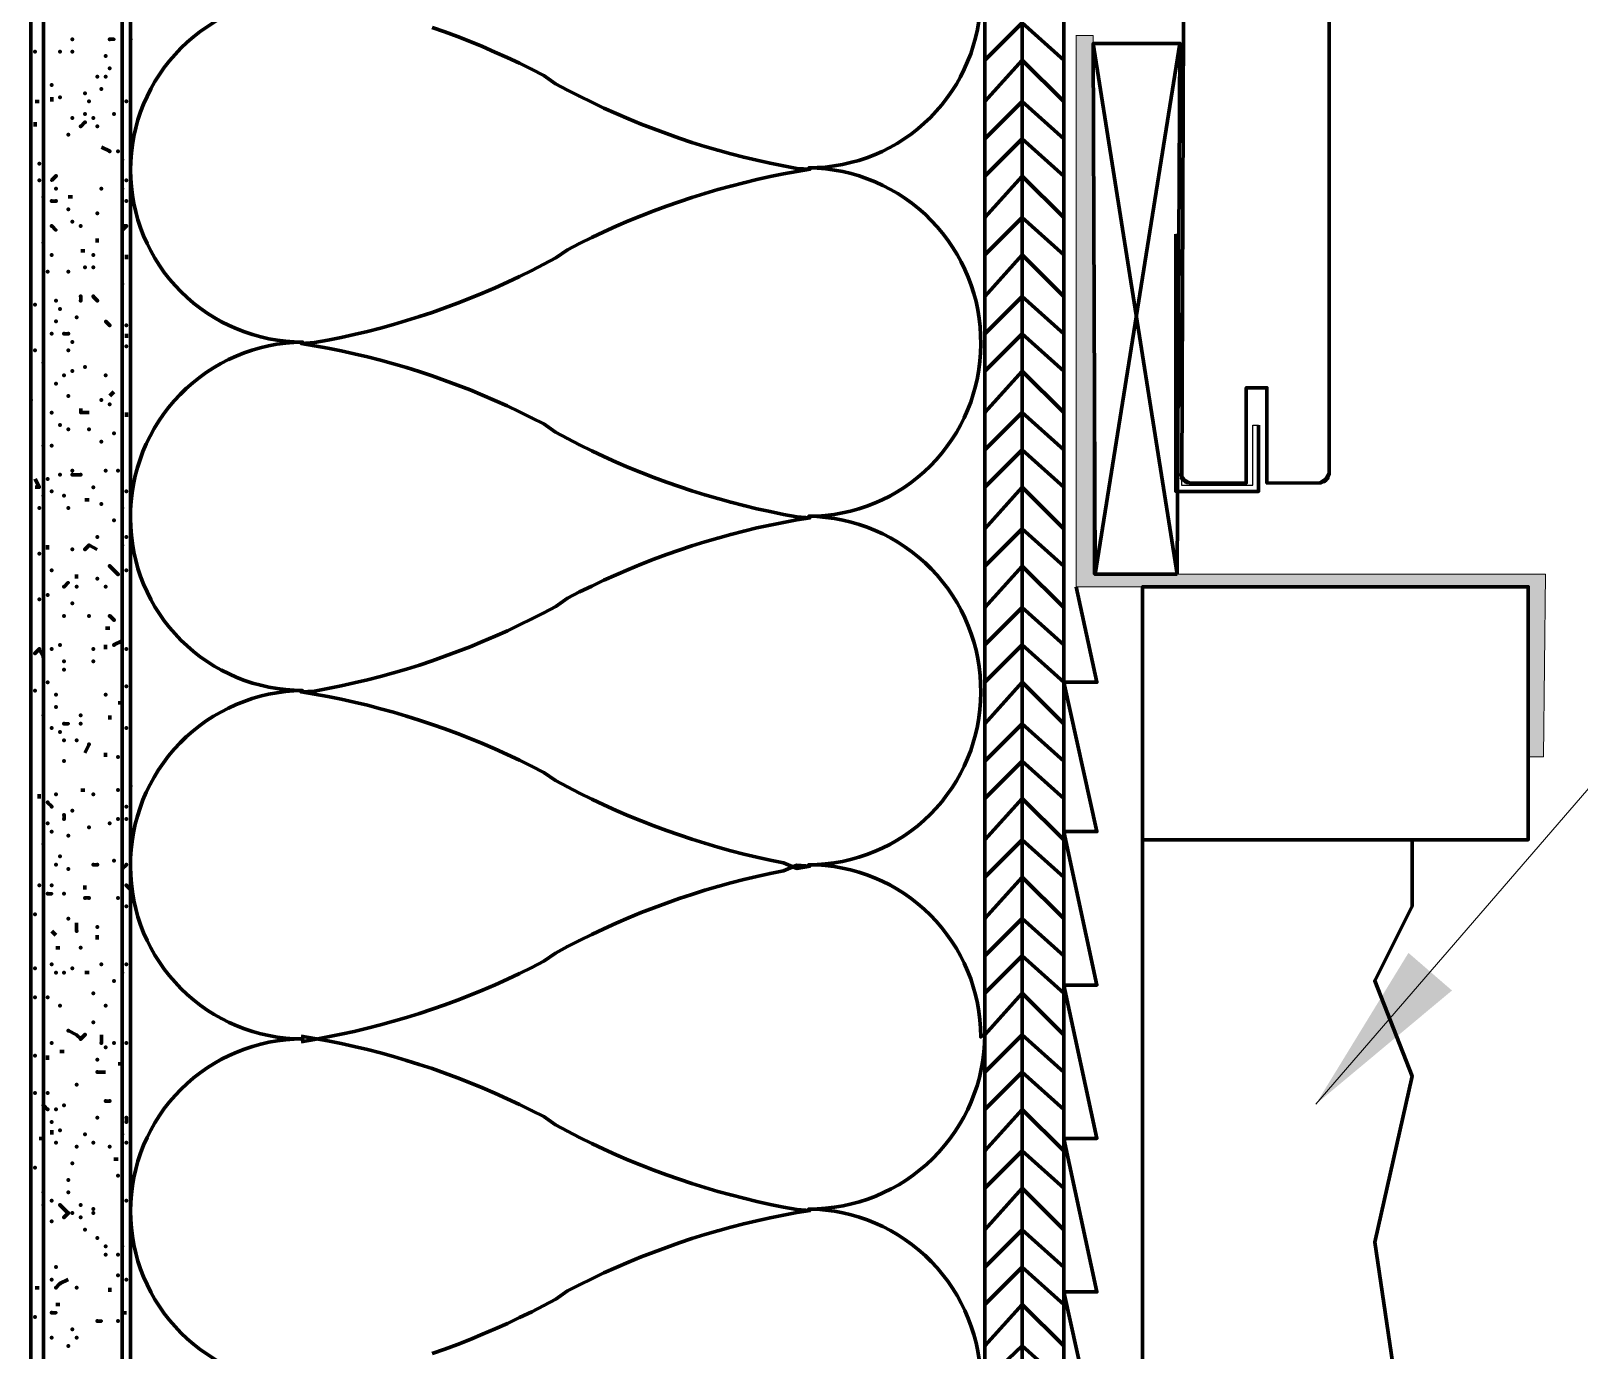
# Model space of a CAD drawing. Extents: x 261 to 424, y 0 to 368.
# Drawn here: x 342.77 to 352.72, y 79.88 to 88.36 of the extents above; entities that cross this region are included whole.
import ezdxf

# ---------------------------------------------------------------- set-up
doc = ezdxf.new("R2010")
doc.units = 0
doc.header["$MEASUREMENT"] = 0
for name, color, linetype, lineweight in [('Dt-Line 1', 9, 'Continuous', 0), ('Dt-Line 3', 7, 'Continuous', 15), ('Dt-Text', 121, 'Continuous', 20)]:
    doc.layers.add(name, color=color, linetype=linetype, lineweight=lineweight)
doc.styles.get("Standard").update_dxf_attribs({"font": 'Arial.ttf'})
doc.dimstyles.new('1 Inch', dxfattribs={"dimtxt": 1.09375, "dimasz": 1.125, "dimexe": 1.125, "dimexo": 0.5625, "dimgap": 0.84375, "dimtad": 1, "dimdec": 4, "dimzin": 3, "dimdsep": 46, "dimlunit": 4, "dimtxsty": 'Standard', "dimblk": 'ARCHTICK', "dimcen": 0.5625, "dimdle": 1.125, "dimclrd": 253, "dimclre": 253, "dimclrt": 256, "dimadec": 0, "dimazin": 0, "dimtfac": 0.6, "dimtdec": 4, "dimtix": 1, "dimtmove": 2, "dimatfit": 0, "dimfxl": 1, "dimfrac": 1, "dimtolj": 1, "dimtzin": 0, "dimlwd": 9, "dimlwe": 9, "dimarcsym": 0})

# ---------------------------------------------------------------- blocks, each defined once
blk = doc.blocks.new('_ArchTick')
at = {"color": 0, "linetype": 'ByBlock', "const_width": 0.15}
blk.add_lwpolyline([(-0.5, -0.5), (0.5, 0.5)], dxfattribs=at)

msp = doc.modelspace()

# ---------------------------------------------------------------- hatches: boundary and pattern name
h = msp.add_hatch(color=256)
h.dxf.hatch_style = 1
h.paths.add_polyline_path([(352.50718, 84.86953), (349.5995, 84.86953), (349.5995, 88.33219), (349.48999, 88.33219), (349.48999, 84.789), (352.39665, 84.789), (352.39665, 83.69567), (352.49515, 83.69567)])

# ---------------------------------------------------------------- linework, layer by layer
for p, q in [((350.12999, 87.05567), (350.15047, 87.05567)), ((350.15047, 87.05567), (350.16819, 85.44169)), ((350.62536, 85.44169), (350.62536, 85.82903)), ((350.62536, 85.82903), (350.66332, 85.829)), ((350.16819, 85.44169), (350.62536, 85.44169))]:
    msp.add_line(p, q)
at = {"layer": 'Dt-Line 1', "linetype": 'Continuous', "lineweight": 158}
for p, q in [((342.84999, 88.20233), (342.84999, 88.22901)), ((342.82332, 87.909), (342.79666, 87.909)), ((342.90332, 87.909), (342.90332, 87.93567)), ((342.79666, 87.77567), (342.79666, 87.749)), ((343.03665, 87.29567), (343.00999, 87.29567)), ((343.19665, 87.00233), (343.19665, 87.029)), ((343.11665, 86.949), (343.08999, 86.949)), ((343.38332, 86.38901), (343.38332, 86.41567)), ((343.30332, 86.04233), (343.27665, 86.01567)), ((343.38332, 85.88233), (343.38332, 85.909)), ((343.14332, 85.349), (343.11665, 85.349)), ((342.87665, 85.05567), (342.87665, 85.029)), ((343.06332, 84.84233), (343.06332, 84.869)), ((343.27665, 84.52233), (343.24999, 84.52233)), ((343.24999, 84.38901), (343.24999, 84.41567)), ((343.35665, 84.04233), (343.32999, 84.04233)), ((343.27665, 83.93567), (343.27665, 83.96233)), ((343.24999, 83.69567), (343.24999, 83.72234)), ((342.82332, 83.45567), (342.82332, 83.429)), ((343.11665, 83.48233), (343.08999, 83.48233)), ((343.11665, 82.84233), (343.11665, 82.869)), ((342.92999, 82.549), (342.90332, 82.57567)), ((343.19665, 82.549), (343.19665, 82.52233)), ((342.95666, 82.469), (342.92999, 82.469)), ((343.14332, 82.309), (343.11665, 82.309)), ((342.87665, 81.77567), (342.87665, 81.749)), ((342.98332, 81.80233), (342.95666, 81.80233)), ((343.35665, 81.72234), (343.32999, 81.72234)), ((342.84999, 81.24233), (342.82332, 81.24233)), ((342.90332, 81.269), (342.90332, 81.29567)), ((343.32999, 81.109), (343.30332, 81.109)), ((342.82332, 80.28233), (342.79666, 80.28233)), ((343.27665, 80.25567), (343.27665, 80.28233)), ((342.95666, 80.17567), (342.92999, 80.17567)), ((343.38332, 80.12233), (343.35665, 80.12233))]:
    msp.add_line(p, q, dxfattribs=at)
for points in [[(349.14332, 59.16233), (349.14332, 323.16232), (348.90332, 322.92235), (348.90332, 322.92235)], [(344.50746, 81.86459), (344.59331, 81.87896), (344.67885, 81.89478), (344.76406, 81.91207), (344.84891, 81.93081), (344.93338, 81.951), (345.01747, 81.97263), (345.10115, 81.99569), (345.1844, 82.02018), (345.26721, 82.0461), (345.34956, 82.07343), (345.43142, 82.10217), (345.51278, 82.13231), (345.59363, 82.16385), (345.67394, 82.19678), (345.7537, 82.2311), (345.83288, 82.26679), (345.91147, 82.30386), (345.98946, 82.34229), (346.06682, 82.38208), (346.14311, 82.43477), (346.21982, 82.47591), (346.29718, 82.51571), (346.37516, 82.55414), (346.45376, 82.59121), (346.53294, 82.6269), (346.6127, 82.66122), (346.69301, 82.69415), (346.77386, 82.72569), (346.85522, 82.75583), (346.93708, 82.78457), (347.01943, 82.8119), (347.10224, 82.83781), (347.18549, 82.86231), (347.26917, 82.88537), (347.35326, 82.907), (347.43773, 82.92719), (347.52258, 82.94593), (347.60779, 82.96322), (347.69332, 82.99896), (347.77918, 82.99341), (347.69332, 82.97904), (347.60779, 83.01478), (347.52258, 83.03207), (347.43773, 83.05081), (347.35326, 83.071), (347.26917, 83.09263), (347.18549, 83.11569), (347.10224, 83.14018), (347.01943, 83.1661), (346.93708, 83.19343), (346.85522, 83.22217), (346.77386, 83.25231), (346.69301, 83.28385), (346.6127, 83.31678), (346.53294, 83.3511), (346.45376, 83.38679), (346.37516, 83.42386), (346.29718, 83.46229), (346.21982, 83.50208), (346.14311, 83.54323), (346.06637, 83.59614), (345.98901, 83.63593), (345.91102, 83.67435), (345.83243, 83.71141), (345.75324, 83.7471), (345.67348, 83.7814), (345.59317, 83.81433), (345.51232, 83.84586), (345.43095, 83.876), (345.34909, 83.90473), (345.26674, 83.93205), (345.18393, 83.95795), (345.10067, 83.98244), (345.01699, 84.00549), (344.9329, 84.02711), (344.84842, 84.04729), (344.76357, 84.06603), (344.67836, 84.0833), (344.59282, 84.09912), (344.50696, 84.11348), (344.59331, 84.11896), (344.67885, 84.13478), (344.76406, 84.15207), (344.84891, 84.17081), (344.93338, 84.191), (345.01747, 84.21263), (345.10115, 84.23569), (345.1844, 84.26018), (345.26721, 84.2861), (345.34956, 84.31343), (345.43142, 84.34217), (345.51278, 84.37231), (345.59363, 84.40385), (345.67394, 84.43678), (345.7537, 84.4711), (345.83288, 84.50679), (345.91147, 84.54386), (345.98946, 84.58229), (346.06682, 84.62208), (346.14353, 84.66323), (346.21982, 84.71591), (346.29718, 84.75571), (346.37516, 84.79414), (346.45376, 84.83121), (346.53294, 84.8669), (346.6127, 84.90122), (346.69301, 84.93415), (346.77386, 84.96569), (346.85522, 84.99583), (346.93708, 85.02457), (347.01943, 85.0519), (347.10224, 85.07781), (347.18549, 85.10231), (347.26917, 85.12537), (347.35326, 85.147), (347.43773, 85.16719), (347.52258, 85.18593), (347.60779, 85.20322), (347.69332, 85.21904), (347.77918, 85.23341), (347.69332, 85.23896), (347.60779, 85.25478), (347.52258, 85.27207), (347.43773, 85.29081), (347.35326, 85.311), (347.26917, 85.33263), (347.18549, 85.35569), (347.10224, 85.38018), (347.01943, 85.4061), (346.93708, 85.43343), (346.85522, 85.46217), (346.77386, 85.49231), (346.69301, 85.52385), (346.6127, 85.55678), (346.53294, 85.5911), (346.45376, 85.62679), (346.37516, 85.66386), (346.29718, 85.70229), (346.21982, 85.74208), (346.14311, 85.78323), (346.06637, 85.83614), (345.98901, 85.87593), (345.91102, 85.91435), (345.83243, 85.95141), (345.75324, 85.9871), (345.67348, 86.0214), (345.59317, 86.05433), (345.51232, 86.08586), (345.43095, 86.116), (345.34909, 86.14473), (345.26674, 86.17205), (345.18393, 86.19795), (345.10067, 86.22244), (345.01699, 86.24549), (344.9329, 86.26711), (344.84842, 86.28729), (344.76357, 86.30603), (344.67836, 86.3233), (344.59282, 86.33912), (344.50696, 86.35348), (344.59331, 86.35896), (344.67885, 86.37478), (344.76406, 86.39207), (344.84891, 86.41081), (344.93338, 86.431), (345.01747, 86.45263), (345.10115, 86.47569), (345.1844, 86.50018), (345.26721, 86.5261), (345.34956, 86.55343), (345.43142, 86.58217), (345.51278, 86.61231), (345.59363, 86.64385), (345.67394, 86.67678), (345.7537, 86.7111), (345.83288, 86.74679), (345.91147, 86.78386), (345.98946, 86.82229), (346.06682, 86.86208), (346.14353, 86.90323), (346.21982, 86.95591), (346.29718, 86.99571), (346.37516, 87.03414), (346.45376, 87.07121), (346.53294, 87.1069), (346.6127, 87.14122), (346.69301, 87.17415), (346.77386, 87.20569), (346.85522, 87.23583), (346.93708, 87.26457), (347.01943, 87.2919), (347.10224, 87.31781), (347.18549, 87.34231), (347.26917, 87.36537), (347.35326, 87.387), (347.43773, 87.40719), (347.52258, 87.42593), (347.60779, 87.44322), (347.69332, 87.45904), (347.77918, 87.47341), (347.69332, 87.47896), (347.60779, 87.49478), (347.52258, 87.51207), (347.43773, 87.53081), (347.35326, 87.551), (347.26917, 87.57263), (347.18549, 87.59569), (347.10224, 87.62018), (347.01943, 87.6461), (346.93708, 87.67343), (346.85522, 87.70217), (346.77386, 87.73231), (346.69301, 87.76385), (346.6127, 87.79678), (346.53294, 87.8311), (346.45376, 87.86679), (346.37516, 87.90386), (346.29718, 87.94229), (346.21982, 87.98208), (346.14311, 88.02323), (346.06637, 88.07614), (345.98901, 88.11593), (345.91102, 88.15435), (345.83243, 88.19141), (345.75324, 88.2271), (345.67348, 88.2614), (345.59317, 88.29433), (345.51232, 88.32586), (345.43095, 88.356), (345.34909, 88.38473)], [(348.90332, 88.17567), (349.14332, 88.41567), (349.40999, 88.17567), (349.40999, 88.17567)], [(343.03665, 88.309), (343.03665, 88.309), (343.03665, 88.30903)], [(343.40999, 88.309), (343.40999, 88.309), (343.40999, 88.30903)], [(342.79666, 88.22901), (342.79666, 88.22901), (342.79666, 88.22903)], [(342.95666, 88.22901), (342.95666, 88.22901), (342.95666, 88.22903)], [(343.03665, 88.22901), (343.03665, 88.22901), (343.03665, 88.22903)], [(343.24999, 88.20233), (343.24999, 88.20233), (343.24999, 88.20236)], [(343.27665, 88.12233), (343.27665, 88.12233), (343.27665, 88.12236)], [(348.90332, 87.909), (349.14332, 88.17567), (349.40999, 87.909), (349.40999, 87.909)], [(342.90332, 88.01567), (342.90332, 88.01567), (342.90332, 88.01569)], [(343.19665, 88.069), (343.19665, 88.069), (343.19665, 88.06903)], [(343.22332, 87.989), (343.22332, 87.989), (343.22332, 87.98903)], [(343.24999, 88.069), (343.24999, 88.069), (343.24999, 88.06903)], [(342.95666, 87.93567), (342.95666, 87.93567), (342.95666, 87.93569)], [(343.11665, 87.96233), (343.11665, 87.96233), (343.11665, 87.96236)], [(343.14332, 87.909), (343.14332, 87.909), (343.14332, 87.90903)], [(343.38332, 87.909), (343.38332, 87.909), (343.38332, 87.90903)], [(348.90332, 87.669), (349.14332, 87.909), (349.40999, 87.669), (349.40999, 87.669)], [(343.03665, 87.80233), (343.03665, 87.80233), (343.03665, 87.80236)], [(343.11665, 87.829), (343.11665, 87.829), (343.11665, 87.82903)], [(343.16999, 87.80233), (343.16999, 87.80233), (343.16999, 87.80236)], [(343.30332, 87.829), (343.30332, 87.829), (343.30332, 87.82903)], [(343.00999, 87.69567), (343.00999, 87.69567), (343.00999, 87.69569)], [(343.19665, 87.749), (343.19665, 87.749), (343.19665, 87.74903)], [(343.27665, 87.589), (343.22332, 87.61567)], [(343.32999, 87.589), (343.32999, 87.589), (343.32999, 87.58903)], [(348.90332, 87.429), (349.14332, 87.669), (349.40999, 87.429), (349.40999, 87.429)], [(342.82332, 87.509), (342.82332, 87.509), (342.82332, 87.50903)], [(342.82332, 87.40233), (342.82332, 87.40233), (342.82332, 87.40236)], [(343.38332, 87.40233), (343.38332, 87.40233), (343.38332, 87.40236)], [(348.90332, 87.16233), (349.14332, 87.429), (349.40999, 87.16233), (349.40999, 87.16233)], [(342.84999, 87.29567), (342.84999, 87.29567), (342.84999, 87.29569)], [(342.92999, 87.349), (342.92999, 87.349), (342.92999, 87.34903)], [(343.22332, 87.349), (343.22332, 87.349), (343.22332, 87.34903)], [(343.35665, 87.349), (343.35665, 87.349), (343.35665, 87.34903)], [(343.00999, 87.21567), (343.00999, 87.21567), (343.00999, 87.21569)], [(343.38332, 87.269), (343.38332, 87.269), (343.38332, 87.26903)], [(343.03665, 87.13567), (343.03665, 87.13567), (343.03665, 87.13569)], [(343.08999, 87.109), (343.08999, 87.109), (343.08999, 87.10903)], [(343.19665, 87.189), (343.19665, 87.189), (343.19665, 87.18903)], [(348.90332, 86.92233), (349.14332, 87.16233), (349.40999, 86.92233), (349.40999, 86.92233)], [(342.84999, 87.00233), (342.84999, 87.00233), (342.84999, 87.00236)], [(343.16999, 86.92233), (343.16999, 86.92233), (343.16999, 86.92236)], [(343.38332, 86.89567), (343.38332, 86.89567), (343.38332, 86.92233)], [(348.90332, 86.65567), (349.14332, 86.92233), (349.40999, 86.65567), (349.40999, 86.65567)], [(342.87665, 86.81567), (342.87665, 86.81567), (342.87665, 86.81569)], [(343.00999, 86.81567), (343.00999, 86.81567), (343.00999, 86.81569)], [(343.11665, 86.84233), (343.11665, 86.84233), (343.11665, 86.84236)], [(343.16999, 86.84233), (343.16999, 86.84233), (343.16999, 86.84236)], [(343.35665, 86.73567), (343.35665, 86.73567), (343.35665, 86.73569)], [(342.79666, 86.60233), (342.79666, 86.60233), (342.79666, 86.60236)], [(342.92999, 86.629), (342.92999, 86.629), (342.92999, 86.62903)], [(348.90332, 86.41567), (349.14332, 86.65567), (349.40999, 86.41567), (349.40999, 86.41567)], [(342.92999, 86.49567), (342.92999, 86.49567), (342.92999, 86.49569)], [(342.95666, 86.57567), (342.95666, 86.57567), (342.95666, 86.57569)], [(343.06332, 86.52233), (343.06332, 86.52233), (343.06332, 86.52236)], [(342.90332, 86.41567), (342.90332, 86.41567), (342.90332, 86.41569)], [(343.38332, 86.469), (343.38332, 86.469), (343.38332, 86.46903)], [(348.90332, 86.17567), (349.14332, 86.41567), (349.40999, 86.17567), (349.40999, 86.17567)], [(342.79666, 86.309), (342.79666, 86.309), (342.79666, 86.30903)], [(343.00999, 86.309), (343.00999, 86.309), (343.00999, 86.30903)], [(343.03665, 86.36233), (343.03665, 86.36233), (343.03665, 86.36236)], [(343.38332, 86.33567), (343.38332, 86.33567), (343.38332, 86.33569)], [(342.84999, 86.22901), (342.84999, 86.22901), (342.84999, 86.22903)], [(343.11665, 86.20233), (343.11665, 86.20233), (343.11665, 86.20236)], [(342.92999, 86.09567), (342.92999, 86.09567), (342.92999, 86.09569)], [(342.98332, 86.149), (342.98332, 86.149), (342.98332, 86.14903)], [(343.03665, 86.17567), (343.03665, 86.17567), (343.03665, 86.17569)], [(343.24999, 86.149), (343.24999, 86.149), (343.24999, 86.14903)], [(348.90332, 85.909), (349.14332, 86.17567), (349.40999, 85.909), (349.40999, 85.909)], [(342.76999, 85.989), (342.76999, 85.989), (342.76999, 85.98903)], [(342.90332, 85.909), (342.90332, 85.909), (342.90332, 85.90903)], [(343.14332, 85.909), (343.08999, 85.909), (343.08999, 85.93567)], [(343.22332, 85.989), (343.22332, 85.989), (343.22332, 85.98903)], [(343.27665, 85.96233), (343.27665, 85.96233), (343.27665, 85.96236)], [(348.90332, 85.669), (349.14332, 85.909), (349.40999, 85.669), (349.40999, 85.669)], [(343.00999, 85.80233), (343.00999, 85.80233), (343.00999, 85.80236)], [(343.14332, 85.80233), (343.14332, 85.80233), (343.14332, 85.80236)], [(343.22332, 85.72234), (343.22332, 85.72234), (343.22332, 85.72237)], [(343.30332, 85.77567), (343.30332, 85.77567), (343.30332, 85.77569)], [(342.84999, 85.69567), (342.84999, 85.69567), (342.84999, 85.69569)], [(342.90332, 85.69567), (342.90332, 85.69567), (342.90332, 85.69569)], [(348.90332, 85.429), (349.14332, 85.669), (349.40999, 85.429), (349.40999, 85.429)], [(342.95666, 85.509), (342.95666, 85.509), (342.95666, 85.50903)], [(343.08999, 85.509), (343.03665, 85.509), (343.03665, 85.509)], [(343.24999, 85.53567), (343.24999, 85.53567), (343.24999, 85.53569)], [(343.32999, 85.53567), (343.32999, 85.53567), (343.32999, 85.53569)], [(342.79666, 85.48233), (342.82332, 85.429), (342.79666, 85.429)], [(342.87665, 85.48233), (342.87665, 85.48233), (342.87665, 85.48236)], [(342.90332, 85.40233), (342.90332, 85.40233), (342.90332, 85.40236)], [(343.16999, 85.429), (343.16999, 85.429), (343.16999, 85.42903)], [(343.38332, 85.40233), (343.38332, 85.40233), (343.38332, 85.40236)], [(348.90332, 85.16233), (349.14332, 85.429), (349.40999, 85.16233), (349.40999, 85.16233)], [(342.84999, 85.37567), (342.84999, 85.37567), (342.84999, 85.37569)], [(342.98332, 85.37567), (342.98332, 85.37567), (342.98332, 85.37569)], [(343.22332, 85.32233), (343.22332, 85.32233), (343.22332, 85.32236)], [(342.82332, 85.29567), (342.82332, 85.29567), (342.82332, 85.29569)], [(343.00999, 85.29567), (343.00999, 85.29567), (343.00999, 85.29569)], [(343.30332, 85.21567), (343.30332, 85.21567), (343.30332, 85.21569)], [(343.35665, 85.29567), (343.35665, 85.29567), (343.35665, 85.29569)], [(343.19665, 85.109), (343.19665, 85.109), (343.19665, 85.10903)], [(343.38332, 85.109), (343.38332, 85.109), (343.38332, 85.10903)], [(348.90332, 84.92233), (349.14332, 85.16233), (349.40999, 84.92233), (349.40999, 84.92233)], [(342.82332, 85.00233), (342.82332, 85.00233), (342.82332, 85.00236)], [(343.03665, 85.029), (343.03665, 85.029), (343.03665, 85.02903)], [(343.14332, 85.0557), (343.11665, 85.029), (343.14332, 85.0557), (343.19665, 85.029)], [(343.35665, 85.05567), (343.35665, 85.05567), (343.35665, 85.0557)], [(343.32999, 84.869), (343.27665, 84.92233), (343.27665, 84.92233), (343.27665, 84.92236)], [(348.90332, 84.65567), (349.14332, 84.92233), (349.40999, 84.65567), (349.40999, 84.65567)], [(342.90332, 84.89567), (342.90332, 84.89567), (342.90332, 84.8957)], [(343.19665, 84.84233), (343.19665, 84.84233), (343.19665, 84.84236)], [(343.38332, 84.89567), (343.38332, 84.89567), (343.38332, 84.8957)], [(342.82332, 84.709), (342.82332, 84.709), (342.82332, 84.70903)], [(342.87665, 84.73567), (342.87665, 84.73567), (342.87665, 84.73569)], [(343.06332, 84.789), (343.06332, 84.789), (343.06332, 84.78903)], [(343.24999, 84.789), (343.24999, 84.789), (343.24999, 84.78903)], [(342.98332, 84.60233), (342.98332, 84.60233), (342.98332, 84.60236)], [(343.03665, 84.68233), (343.03665, 84.68233), (343.03665, 84.68236)], [(343.14332, 84.60233), (343.14332, 84.60233), (343.14332, 84.60236)], [(348.90332, 84.41567), (349.14332, 84.65567), (349.40999, 84.41567), (349.40999, 84.41567)], [(342.95666, 84.41567), (342.95666, 84.41567), (342.95666, 84.41569)], [(343.30332, 84.41567), (343.35665, 84.44233)], [(348.90332, 84.17567), (349.14332, 84.41567), (349.40999, 84.17567), (349.40999, 84.17567)], [(342.84999, 84.33567), (342.82332, 84.38903), (342.79666, 84.36233)], [(342.90332, 84.38901), (342.90332, 84.38901), (342.90332, 84.38903)], [(342.98332, 84.309), (342.98332, 84.309), (342.98332, 84.30903)], [(343.16999, 84.38901), (343.16999, 84.38901), (343.16999, 84.38903)], [(343.16999, 84.309), (343.16999, 84.309), (343.16999, 84.30903)], [(343.38332, 84.38901), (343.38332, 84.38901), (343.38332, 84.38903)], [(342.98332, 84.25567), (342.98332, 84.25567), (342.98332, 84.25569)], [(342.79666, 84.12233), (342.79666, 84.12233), (342.79666, 84.12236)], [(342.87665, 84.17567), (342.87665, 84.17567), (342.87665, 84.17569)], [(343.38332, 84.149), (343.38332, 84.149), (343.38332, 84.14903)], [(348.90332, 83.909), (349.14332, 84.17567), (349.40999, 83.909), (349.40999, 83.909)], [(342.92999, 84.09567), (342.92999, 84.09567), (342.92999, 84.09569)], [(342.92999, 84.01567), (342.92999, 84.01567), (342.92999, 84.01569)], [(343.24999, 84.09567), (343.24999, 84.09567), (343.24999, 84.09569)], [(342.84999, 83.96233), (342.84999, 83.96233), (342.84999, 83.96236)], [(343.08999, 83.96233), (343.08999, 83.96233), (343.08999, 83.96236)], [(348.90332, 83.669), (349.14332, 83.909), (349.40999, 83.669), (349.40999, 83.669)], [(342.90332, 83.88233), (342.90332, 83.88233), (342.90332, 83.88236)], [(342.95666, 83.85567), (342.95666, 83.85567), (342.95666, 83.85569)], [(343.38332, 83.88233), (343.38332, 83.88233), (343.38332, 83.88236)], [(342.98332, 83.80233), (342.98332, 83.80233), (342.98332, 83.80236)], [(343.06332, 83.80233), (343.06332, 83.80233), (343.06332, 83.80236)], [(343.11665, 83.72234), (343.14332, 83.77569), (343.14332, 83.77569)], [(342.98332, 83.669), (342.98332, 83.669), (342.98332, 83.66903)], [(343.32999, 83.69567), (343.32999, 83.69567), (343.32999, 83.69569)], [(348.90332, 83.429), (349.14332, 83.669), (349.40999, 83.429), (349.40999, 83.429)], [(343.40999, 83.509), (343.40999, 83.509), (343.40999, 83.50903)], [(342.92999, 83.45567), (342.92999, 83.45567), (342.92999, 83.45569)], [(343.16999, 83.45567), (343.16999, 83.45567), (343.16999, 83.45569)], [(343.32999, 83.48233), (343.32999, 83.48233), (343.32999, 83.48236)], [(348.90332, 83.16233), (349.14332, 83.429), (349.40999, 83.16233), (349.40999, 83.16233)], [(343.03665, 83.349), (343.03665, 83.349), (343.03665, 83.34903)], [(343.38332, 83.37567), (343.38332, 83.37567), (343.38332, 83.37569)], [(342.87665, 83.269), (342.87665, 83.269), (342.87665, 83.26903)], [(342.90332, 83.21567), (342.90332, 83.21567), (342.90332, 83.21569)], [(343.14332, 83.24233), (343.14332, 83.24233), (343.14332, 83.24236)], [(343.27665, 83.269), (343.27665, 83.269), (343.27665, 83.26903)], [(343.32999, 83.29567), (343.32999, 83.29567), (343.32999, 83.29569)], [(343.38332, 83.29567), (343.38332, 83.29567), (343.38332, 83.29569)], [(342.84999, 83.13567), (342.84999, 83.13567), (342.84999, 83.13569)], [(343.00999, 83.189), (343.00999, 83.189), (343.00999, 83.18903)], [(348.90332, 82.92233), (349.14332, 83.16233), (349.40999, 82.92233), (349.40999, 82.92233)], [(342.95666, 83.05567), (342.95666, 83.05567), (342.95666, 83.0557)], [(343.30332, 83.029), (343.30332, 83.029), (343.30332, 83.02903)], [(342.92999, 83.00233), (342.92999, 83.00233), (342.92999, 83.00236)], [(343.00999, 82.97567), (343.00999, 82.97567), (343.00999, 82.97569)], [(348.90332, 82.65567), (349.14332, 82.92233), (349.40999, 82.65567), (349.40999, 82.65567)], [(342.82332, 82.869), (342.82332, 82.869), (342.82332, 82.86903)], [(342.90332, 82.869), (342.90332, 82.869), (342.90332, 82.86903)], [(342.98332, 82.81567), (342.98332, 82.81567), (342.98332, 82.81569)], [(343.32999, 82.789), (343.32999, 82.789), (343.32999, 82.78903)], [(343.38332, 82.73567), (343.38332, 82.73567), (343.38332, 82.73569)], [(342.79666, 82.68233), (342.79666, 82.68233), (342.79666, 82.68236)], [(343.00999, 82.65567), (343.00999, 82.65567), (343.00999, 82.65569)], [(343.06332, 82.57567), (343.06332, 82.629)], [(348.90332, 82.41567), (349.14332, 82.65567), (349.40999, 82.41567), (349.40999, 82.41567)], [(343.19665, 82.60233), (343.19665, 82.60233), (343.19665, 82.60236)], [(343.08999, 82.469), (343.08999, 82.469), (343.08999, 82.46903)], [(348.90332, 82.17567), (349.14332, 82.41567), (349.40999, 82.17567), (349.40999, 82.17567)], [(342.79666, 82.33567), (342.79666, 82.33567), (342.79666, 82.33569)], [(342.90332, 82.36233), (342.90332, 82.36233), (342.90332, 82.36236)], [(343.03665, 82.33567), (343.03665, 82.33567), (343.03665, 82.33569)], [(342.92999, 82.309), (342.92999, 82.309), (342.92999, 82.30903)], [(342.98332, 82.309), (342.98332, 82.309), (342.98332, 82.30903)], [(343.30332, 82.25567), (343.30332, 82.25567), (343.30332, 82.25569)], [(343.35665, 82.309), (343.35665, 82.309), (343.35665, 82.30903)], [(342.79666, 82.149), (342.79666, 82.149), (342.79666, 82.14903)], [(342.87665, 82.149), (342.87665, 82.149), (342.87665, 82.14903)], [(343.16999, 82.17567), (343.16999, 82.17567), (343.16999, 82.17569)], [(342.95666, 82.09567), (342.95666, 82.09567), (342.95666, 82.09569)], [(343.24999, 82.09567), (343.24999, 82.09567), (343.24999, 82.09569)], [(343.08999, 81.88233), (343.11665, 81.909), (343.08999, 81.88233), (343.06332, 81.909), (343.00999, 81.93567)], [(343.16999, 81.989), (343.16999, 81.989), (343.16999, 81.98903)], [(342.90332, 81.85567), (342.90332, 81.85567), (342.90332, 81.85569)], [(343.22332, 81.85567), (343.22332, 81.85567), (343.22332, 81.909)], [(343.30332, 81.85567), (343.30332, 81.85567), (343.30332, 81.85569)], [(343.38332, 81.85567), (343.38332, 81.85567), (343.38332, 81.85569)], [(344.50696, 81.90015), (344.59282, 81.88579), (344.67836, 81.86997), (344.76357, 81.85269), (344.84842, 81.83396), (344.9329, 81.81378), (345.01699, 81.79216), (345.10067, 81.7691), (345.18393, 81.74462), (345.26674, 81.71871), (345.34909, 81.69139), (345.43095, 81.66266), (345.51232, 81.63253), (345.59317, 81.60099), (345.67348, 81.56807), (345.75324, 81.53376), (345.83243, 81.49808), (345.91102, 81.46102), (345.98901, 81.42259), (346.06637, 81.38281), (346.14311, 81.3299), (346.21982, 81.28875), (346.29718, 81.24896), (346.37516, 81.21053), (346.45376, 81.17346), (346.53294, 81.13776), (346.6127, 81.10345), (346.69301, 81.07052), (346.77386, 81.03898), (346.85522, 81.00883), (346.93708, 80.9801), (347.01943, 80.95277), (347.10224, 80.92685), (347.18549, 80.90236), (347.26917, 80.8793), (347.35326, 80.85767), (347.43773, 80.83748), (347.52258, 80.81874), (347.60779, 80.80145), (347.69332, 80.78562), (347.77918, 80.78007), (347.69332, 80.76571), (347.60779, 80.74988), (347.52258, 80.73259), (347.43773, 80.71385), (347.35326, 80.69367), (347.26917, 80.67204), (347.18549, 80.64897), (347.10224, 80.62448), (347.01943, 80.59857), (346.93708, 80.57124), (346.85522, 80.5425), (346.77386, 80.51236), (346.69301, 80.48082), (346.6127, 80.44788), (346.53294, 80.41357), (346.45376, 80.37787), (346.37516, 80.34081), (346.29718, 80.30237), (346.21982, 80.26258), (346.14353, 80.2099), (346.06682, 80.16875), (345.98946, 80.12896), (345.91147, 80.09053), (345.83288, 80.05346), (345.7537, 80.01776), (345.67394, 79.98345), (345.59363, 79.95052), (345.51278, 79.91898), (345.43142, 79.88883), (345.34956, 79.8601)], [(348.90332, 81.669), (349.14332, 81.909), (349.40999, 81.669), (349.40999, 81.669)], [(342.79666, 81.77567), (342.79666, 81.77567), (342.79666, 81.77569)], [(343.19665, 81.749), (343.19665, 81.749), (343.19665, 81.74903)], [(343.19665, 81.669), (343.24999, 81.669)], [(348.90332, 81.429), (349.14332, 81.669), (349.40999, 81.429), (349.40999, 81.429)], [(342.79666, 81.53567), (342.79666, 81.53567), (342.79666, 81.53569)], [(342.87665, 81.53567), (342.87665, 81.53567), (342.87665, 81.53569)], [(343.06332, 81.589), (343.06332, 81.589), (343.06332, 81.58903)], [(342.92999, 81.429), (342.92999, 81.429), (342.92999, 81.42903)], [(342.98332, 81.45567), (342.98332, 81.45567), (342.98332, 81.45569)], [(348.90332, 81.16233), (349.14332, 81.429), (349.40999, 81.16233), (349.40999, 81.16233)], [(342.90332, 81.349), (342.90332, 81.349), (342.90332, 81.34903)], [(343.19665, 81.37567), (343.19665, 81.37567), (343.19665, 81.37569)], [(342.95666, 81.29567), (342.95666, 81.29567), (342.95666, 81.29569)], [(343.11665, 81.269), (343.11665, 81.269), (343.11665, 81.26903)], [(343.35665, 81.269), (343.35665, 81.269), (343.35665, 81.26903)], [(342.92999, 81.21567), (342.92999, 81.21567), (342.92999, 81.21569)], [(343.06332, 81.189), (343.06332, 81.189), (343.06332, 81.18903)], [(343.16999, 81.21567), (343.16999, 81.21567), (343.16999, 81.21569)], [(343.27665, 81.189), (343.27665, 81.189), (343.27665, 81.18903)], [(343.38332, 81.21567), (343.38332, 81.21567), (343.38332, 81.21569)], [(348.90332, 80.92233), (349.14332, 81.16233), (349.40999, 80.92233), (349.40999, 80.92233)], [(342.79666, 81.05567), (342.79666, 81.05567), (342.79666, 81.0557)], [(343.03665, 81.08233), (343.03665, 81.08233), (343.03665, 81.08236)], [(343.00999, 80.97567), (343.00999, 80.97567), (343.00999, 80.97569)], [(343.32999, 81.00233), (343.32999, 81.00233), (343.32999, 81.00236)], [(348.90332, 80.65567), (349.14332, 80.92233), (349.40999, 80.65567), (349.40999, 80.65567)], [(342.84999, 80.89567), (342.84999, 80.89567), (342.84999, 80.89569)], [(342.90332, 80.84233), (342.90332, 80.84233), (342.90332, 80.84236)], [(343.00999, 80.89567), (343.00999, 80.89567), (343.00999, 80.89569)], [(343.38332, 80.84233), (343.38332, 80.84233), (343.38332, 80.84236)], [(342.84999, 80.81567), (342.84999, 80.81567), (342.84999, 80.81569)], [(342.98332, 80.73567), (343.00999, 80.76233), (342.98332, 80.789), (342.95666, 80.81567)], [(343.08999, 80.81567), (343.08999, 80.81567), (343.08999, 80.81569)], [(343.08999, 80.73567), (343.08999, 80.73567), (343.08999, 80.73569)], [(342.90332, 80.709), (342.90332, 80.709), (342.90332, 80.70903)], [(343.11665, 80.65567), (343.11665, 80.65567), (343.11665, 80.65569)], [(348.90332, 80.41567), (349.14332, 80.65567), (349.40999, 80.41567), (349.40999, 80.41567)], [(343.19665, 80.60233), (343.19665, 80.60233), (343.19665, 80.60236)], [(343.24999, 80.549), (343.24999, 80.549), (343.24999, 80.54903)], [(343.35665, 80.549), (343.35665, 80.549), (343.35665, 80.54903)], [(343.24999, 80.49567), (343.24999, 80.49567), (343.24999, 80.49569)], [(343.32999, 80.49567), (343.32999, 80.49567), (343.32999, 80.49569)], [(342.92999, 80.41567), (342.92999, 80.41567), (342.92999, 80.41569)], [(342.95666, 80.30903), (342.92999, 80.28233), (342.95666, 80.30903), (343.00999, 80.33567)], [(343.38332, 80.33567), (343.38332, 80.33567), (343.38332, 80.33569)], [(348.90332, 80.17567), (349.14332, 80.41567), (349.40999, 80.17567), (349.40999, 80.17567)], [(343.06332, 80.28233), (343.06332, 80.28233), (343.06332, 80.28236)], [(348.90332, 79.909), (349.14332, 80.17567), (349.40999, 79.909), (349.40999, 79.909)], [(342.79666, 80.09567), (342.79666, 80.09567), (342.79666, 80.09569)], [(343.32999, 80.069), (343.32999, 80.069), (343.32999, 80.06903)], [(342.90332, 79.96233), (342.90332, 79.96233), (342.90332, 79.96236)], [(343.03665, 80.01567), (343.03665, 80.01567), (343.03665, 80.01569)], [(343.06332, 79.96233), (343.06332, 79.96233), (343.06332, 79.96236)], [(343.00999, 79.909), (343.00999, 79.909), (343.00999, 79.90903)]]:
    msp.add_lwpolyline(points, dxfattribs=at)
for points in [[(343.40998, 96.37567, 0.4142155), (344.51665, 95.269, 0.4142155), (343.40998, 94.16233, 0.4142167), (344.51665, 93.05567, 0.4142155), (343.40999, 91.92233, 0.4142155), (344.51665, 90.81567, 0.4142155), (343.40998, 89.68233, 0.4142155), (344.51665, 88.57567, 0.4142155), (343.40999, 87.469, 0.4142155), (344.51665, 86.36233, 0.4142145), (343.40999, 85.22901, 0.4142164), (344.51665, 84.12233, 0.4142155), (343.40999, 82.989, 0.4142155), (344.51665, 81.88233, 0.4142155), (343.40999, 80.77567, 0.4142155), (344.51665, 79.669, 0.4142155), (343.40998, 78.53567, 0.4142155), (344.51665, 77.429, 0.4142155), (343.40998, 76.29567, 0.4142155), (344.51665, 75.189, 0.4142155)], [(348.90332, 81.909), (348.87665, 81.89567, 0.4142155), (347.76999, 83.00233, 0.4142155), (348.87665, 84.109, 0.4142155), (347.76999, 85.24233, 0.4142155), (348.87665, 86.349, 0.4142155), (347.76999, 87.48233, 0.4142155), (348.87665, 88.589, 0.4142155), (347.76999, 89.69567, 0.4142155), (348.87665, 90.80233, 0.4142155), (347.76999, 91.93567, 0.4142155), (348.87665, 93.04233, 0.4142155), (347.76999, 94.17567, 0.4142155), (348.87665, 95.28233, 0.4142142), (347.76999, 96.38901, 0.4142167)], [(349.40999, 79.669), (349.14332, 79.909), (348.87665, 79.65567, 0.4142155), (347.76999, 80.789, 0.4142155), (348.90332, 81.909), (349.14332, 82.17567), (349.40999, 81.909), (349.40999, 81.909)]]:
    msp.add_lwpolyline(points, format="xyb", dxfattribs=at)
for points in [[(343.27665, 88.309), (343.27665, 88.30903), (343.30332, 88.309)], [(343.08999, 87.749), (343.08999, 87.74903), (343.11665, 87.77567), (343.11665, 87.77567)], [(342.92999, 87.429), (342.92999, 87.42903), (342.90332, 87.40233)], [(342.92999, 87.269), (342.92999, 87.26903), (342.90332, 87.269)], [(342.90332, 87.109), (342.90332, 87.10903), (342.92999, 87.08233)], [(343.35665, 87.109), (343.35665, 87.08233), (343.35665, 87.08236), (343.38332, 87.109)], [(342.90332, 86.92233), (342.90332, 86.92236), (342.90332, 86.92233)], [(343.08999, 86.65567), (343.08999, 86.65569), (343.08999, 86.629)], [(343.19665, 86.629), (343.19665, 86.62903), (343.16999, 86.65567), (343.16999, 86.65567)], [(343.27665, 86.469), (343.27665, 86.46903), (343.24999, 86.49567)], [(342.98332, 86.41567), (342.98332, 86.41569), (343.00999, 86.41567)], [(342.98332, 84.789), (342.98332, 84.78903), (343.00999, 84.81567)], [(343.27665, 84.60233), (343.27665, 84.60236), (343.30332, 84.57567), (343.30332, 84.57567)], [(342.98332, 83.909), (342.98332, 83.90903), (343.00999, 83.909)], [(343.08999, 83.909), (343.08999, 83.90903), (343.08999, 83.909)], [(342.87665, 83.40233), (342.87665, 83.40236), (342.90332, 83.37567), (342.90332, 83.37567)], [(342.98332, 83.29567), (342.98332, 83.32236), (342.98332, 83.32233)], [(343.16999, 83.00233), (343.16999, 83.00236), (343.19665, 83.00233)], [(343.38332, 83.00233), (343.38332, 83.00236), (343.35665, 82.97567), (343.35665, 82.97567)], [(342.87665, 82.81567), (342.87665, 82.81569), (342.90332, 82.81567)], [(343.40999, 82.84233), (343.40999, 82.84236), (343.38332, 82.869), (343.38332, 82.869)], [(343.11665, 82.789), (343.11665, 82.78903), (343.14332, 82.789)], [(343.22332, 82.36233), (343.22332, 82.36236), (343.22332, 82.36233)], [(343.38332, 82.36233), (343.38332, 82.36236), (343.38332, 82.36233)], [(342.87665, 81.429), (342.87665, 81.42903), (342.84999, 81.45567), (342.84999, 81.45567)], [(343.24999, 81.48233), (343.24999, 81.48236), (343.27665, 81.48233)], [(343.38332, 81.37567), (343.38332, 81.349), (343.38332, 81.349)], [(342.90332, 80.33567), (342.90332, 80.33569), (342.90332, 80.33567)], [(342.90332, 80.12233), (342.90332, 80.12236), (342.92999, 80.12233)], [(343.19665, 80.069), (343.19665, 80.06903), (343.22332, 80.069)]]:
    msp.add_lwpolyline(points, close=True, dxfattribs=at)
for p in [(343.03665, 88.309), (343.27665, 88.309), (343.40999, 88.309), (342.79666, 88.22901), (342.95666, 88.22901), (343.03665, 88.22901), (343.24999, 88.20233), (343.27665, 88.12233), (348.90332, 88.17567), (349.40999, 88.17567), (342.90332, 88.01567), (343.19665, 88.069), (343.22332, 87.989), (343.24999, 88.069), (342.95666, 87.93567), (343.11665, 87.96233), (343.14332, 87.909), (343.38332, 87.909), (348.90332, 87.909), (349.40999, 87.909), (343.03665, 87.80233), (343.11665, 87.829), (343.16999, 87.80233), (343.30332, 87.829), (343.00999, 87.69567), (343.08999, 87.749), (343.11665, 87.77567), (343.19665, 87.749), (343.27665, 87.589), (343.27665, 87.589), (343.32999, 87.589), (348.90332, 87.669), (349.40999, 87.669), (342.82332, 87.509), (343.35665, 87.53567), (342.82332, 87.40233), (342.92999, 87.429), (343.38332, 87.40233), (348.90332, 87.429), (349.40999, 87.429), (342.84999, 87.29567), (342.92999, 87.349), (343.22332, 87.349), (343.35665, 87.349), (342.90332, 87.269), (342.92999, 87.269), (343.00999, 87.21567), (343.38332, 87.269), (342.90332, 87.109), (343.03665, 87.13567), (343.08999, 87.109), (343.19665, 87.189), (343.35665, 87.109), (343.38332, 87.109), (348.90332, 87.16233), (349.40999, 87.16233), (342.84999, 87.00233), (343.35665, 87.08233), (342.90332, 86.92233), (342.90332, 86.92233), (343.16999, 86.92233), (348.90332, 86.92233), (349.40999, 86.92233), (342.87665, 86.81567), (343.00999, 86.81567), (343.11665, 86.84233), (343.16999, 86.84233), (343.35665, 86.73567), (342.79666, 86.60233), (342.92999, 86.629), (343.08999, 86.65567), (343.08999, 86.629), (343.16999, 86.65567), (343.19665, 86.629), (348.90332, 86.65567), (349.40999, 86.65567), (342.92999, 86.49567), (342.95666, 86.57567), (343.06332, 86.52233), (342.90332, 86.41567), (342.98332, 86.41567), (343.00999, 86.41567), (343.27665, 86.469), (343.38332, 86.469), (348.90332, 86.41567), (349.40999, 86.41567), (342.79666, 86.309), (343.00999, 86.309), (343.03665, 86.36233), (343.38332, 86.33567), (342.84999, 86.22901), (343.11665, 86.20233), (342.92999, 86.09567), (342.98332, 86.149), (343.03665, 86.17567), (343.24999, 86.149), (348.90332, 86.17567), (349.40999, 86.17567), (343.00999, 86.01567), (342.76999, 85.989), (342.90332, 85.909), (343.22332, 85.989), (343.27665, 85.96233), (348.90332, 85.909), (349.40999, 85.909), (342.95666, 85.829), (343.00999, 85.80233), (343.14332, 85.80233), (343.22332, 85.72234), (343.30332, 85.77567), (342.84999, 85.69567), (342.90332, 85.69567), (348.90332, 85.669), (349.40999, 85.669), (342.95666, 85.509), (343.03665, 85.53567), (343.03665, 85.509), (343.08999, 85.509), (343.24999, 85.53567), (343.32999, 85.53567), (342.87665, 85.48233), (342.90332, 85.40233), (343.16999, 85.429), (343.38332, 85.40233), (348.90332, 85.429), (349.40999, 85.429), (342.84999, 85.37567), (342.98332, 85.37567), (343.22332, 85.32233), (342.82332, 85.29567), (343.00999, 85.29567), (343.30332, 85.21567), (343.35665, 85.29567), (343.19665, 85.109), (343.38332, 85.109), (348.90332, 85.16233), (349.40999, 85.16233), (342.82332, 85.00233), (343.03665, 85.029), (343.11665, 85.029), (343.14332, 85.05567), (343.35665, 85.05567), (343.27665, 84.92233), (348.90332, 84.92233), (349.40999, 84.92233), (342.90332, 84.89567), (343.19665, 84.84233), (343.30332, 84.89567), (343.32999, 84.869), (343.38332, 84.89567), (342.82332, 84.709), (342.87665, 84.73567), (342.98332, 84.789), (343.06332, 84.789), (343.24999, 84.789), (342.98332, 84.60233), (343.03665, 84.68233), (343.14332, 84.60233), (343.27665, 84.60233), (348.90332, 84.65567), (349.40999, 84.65567), (343.30332, 84.57567), (342.95666, 84.41567), (343.30332, 84.41567), (348.90332, 84.41567), (349.40999, 84.41567), (342.79666, 84.36233), (342.82332, 84.38901), (342.84999, 84.33567), (342.90332, 84.38901), (342.98332, 84.309), (343.16999, 84.38901), (343.16999, 84.309), (343.38332, 84.38901), (342.98332, 84.25567), (342.79666, 84.12233), (342.87665, 84.17567), (343.38332, 84.149), (348.90332, 84.17567), (349.40999, 84.17567), (342.92999, 84.09567), (342.92999, 84.01567), (343.24999, 84.09567), (342.84999, 83.96233), (342.98332, 83.909), (343.08999, 83.96233), (343.08999, 83.909), (348.90332, 83.909), (349.40999, 83.909), (342.90332, 83.88233), (342.95666, 83.85567), (343.38332, 83.88233), (342.98332, 83.80233), (343.06332, 83.80233), (343.14332, 83.77567), (342.98332, 83.669), (343.32999, 83.69567), (348.90332, 83.669), (349.40999, 83.669), (343.40999, 83.509), (342.92999, 83.45567), (343.16999, 83.45567), (343.32999, 83.48233), (348.90332, 83.429), (349.40999, 83.429), (342.87665, 83.40233), (342.90332, 83.37567), (342.98332, 83.32233), (342.98332, 83.32233), (343.03665, 83.349), (343.38332, 83.37567), (342.87665, 83.269), (342.90332, 83.21567), (342.98332, 83.29567), (343.14332, 83.24233), (343.27665, 83.269), (343.32999, 83.29567), (343.38332, 83.29567), (342.84999, 83.13567), (343.00999, 83.189), (348.90332, 83.16233), (349.40999, 83.16233), (342.95666, 83.05567), (343.30332, 83.029), (342.92999, 83.00233), (343.00999, 82.97567), (343.16999, 83.00233), (343.19665, 83.00233), (343.35665, 82.97567), (343.38332, 83.00233), (348.90332, 82.92233), (349.40999, 82.92233), (342.82332, 82.869), (342.87665, 82.81567), (342.90332, 82.869), (342.98332, 82.81567), (343.38332, 82.869), (343.40999, 82.84233), (343.11665, 82.789), (343.14332, 82.789), (343.32999, 82.789), (343.38332, 82.73567), (342.79666, 82.68233), (343.00999, 82.65567), (348.90332, 82.65567), (349.40999, 82.65567), (343.06332, 82.57567), (343.19665, 82.60233), (343.08999, 82.469), (348.90332, 82.41567), (349.40999, 82.41567), (342.79666, 82.33567), (342.90332, 82.36233), (343.03665, 82.33567), (343.22332, 82.36233), (343.38332, 82.36233), (343.38332, 82.36233), (342.92999, 82.309), (342.98332, 82.309), (343.30332, 82.25567), (343.35665, 82.309), (342.79666, 82.149), (342.87665, 82.149), (343.16999, 82.17567), (348.90332, 82.17567), (349.40999, 82.17567), (342.95666, 82.09567), (343.24999, 82.09567), (343.00999, 81.93567), (343.16999, 81.989), (342.90332, 81.85567), (343.08999, 81.88233), (343.11665, 81.909), (343.22332, 81.85567), (343.24999, 81.829), (343.30332, 81.85567), (343.38332, 81.85567), (348.90332, 81.909), (349.40999, 81.909), (342.79666, 81.77567), (343.19665, 81.749), (343.19665, 81.669), (348.90332, 81.669), (349.40999, 81.669), (342.79666, 81.53567), (342.87665, 81.53567), (343.06332, 81.589), (342.84999, 81.45567), (342.87665, 81.429), (342.92999, 81.429), (342.98332, 81.45567), (343.24999, 81.48233), (343.27665, 81.48233), (348.90332, 81.429), (349.40999, 81.429), (342.90332, 81.349), (343.19665, 81.37567), (343.38332, 81.37567), (343.38332, 81.349), (342.95666, 81.29567), (343.11665, 81.269), (343.35665, 81.269), (342.92999, 81.21567), (343.06332, 81.189), (343.16999, 81.21567), (343.27665, 81.189), (343.38332, 81.21567), (348.90332, 81.16233), (349.40999, 81.16233), (342.79666, 81.05567), (343.03665, 81.08233), (343.00999, 80.97567), (343.32999, 81.00233), (348.90332, 80.92233), (349.40999, 80.92233), (342.84999, 80.89567), (342.90332, 80.84233), (343.00999, 80.89567), (343.38332, 80.84233), (342.84999, 80.81567), (342.95666, 80.81567), (342.98332, 80.789), (342.98332, 80.73567), (343.00999, 80.76233), (343.03665, 80.76233), (343.08999, 80.81567), (343.08999, 80.73567), (343.16999, 80.789), (343.16999, 80.76233), (342.90332, 80.709), (343.11665, 80.65567), (348.90332, 80.65567), (349.40999, 80.65567), (343.19665, 80.60233), (343.24999, 80.549), (343.35665, 80.549), (343.24999, 80.49567), (343.32999, 80.49567), (342.90332, 80.33567), (342.92999, 80.41567), (343.32999, 80.36233), (343.38332, 80.33567), (348.90332, 80.41567), (349.40999, 80.41567), (342.92999, 80.28233), (342.95666, 80.309), (343.06332, 80.28233), (348.90332, 80.17567), (349.40999, 80.17567), (342.79666, 80.09567), (342.90332, 80.12233), (343.19665, 80.069), (343.32999, 80.069), (342.90332, 79.96233), (343.03665, 80.01567), (343.06332, 79.96233), (343.00999, 79.909), (348.90332, 79.909), (349.40999, 79.909)]:
    msp.add_point(p, dxfattribs=at)
at = {"layer": 'Dt-Line 3', "linetype": 'Continuous', "lineweight": 70}
for p, q in [((342.84999, 179.669), (342.84999, 59.16233)), ((343.35665, 179.669), (343.35665, 59.16233)), ((349.5995, 88.28233), (350.13945, 84.86953)), ((349.61168, 84.86953), (350.15666, 88.28233))]:
    msp.add_line(p, q, dxfattribs=at)
at = {"layer": 'Dt-Line 3', "linetype": 'Continuous', "lineweight": 211}
for points in [[(349.40999, 323.16232), (349.40999, 59.16233), (348.90332, 59.16233), (348.90332, 323.16232)], [(349.91665, 71.16233), (349.91665, 77.16233), (351.64999, 77.16233), (349.91665, 77.16233), (349.91665, 83.16233), (351.64999, 83.16233), (351.64999, 82.73567), (351.40999, 82.25567), (351.64999, 81.64233), (351.40999, 80.57567), (351.64999, 78.949), (351.40999, 78.20233), (351.64999, 77.669), (351.64999, 77.16233), (351.64999, 76.73567), (351.40999, 76.25567), (351.64999, 75.64233), (351.40999, 74.57567)]]:
    msp.add_lwpolyline(points, dxfattribs=at)
for points in [[(343.40999, 59.16233), (342.76999, 59.16233), (342.76999, 179.669), (343.40999, 179.669)], [(350.13945, 84.86953), (350.15666, 88.28233), (349.5995, 88.28233), (349.61168, 84.86953)], [(349.91665, 83.16233), (352.39665, 83.16233), (352.39665, 84.789), (349.91665, 84.789)]]:
    msp.add_lwpolyline(points, close=True, dxfattribs=at)
at = {"layer": 'Dt-Line 3', "linetype": 'Continuous', "lineweight": 158}
for points in [[(351.04999, 89.69567), (351.08063, 89.68823), (351.11665, 89.61567), (351.08063, 89.68823), (350.71665, 89.669), (350.71665, 89.29567), (350.58332, 89.29567), (350.58332, 89.669), (350.21785, 89.69545), (350.18395, 89.6828), (350.16006, 89.65007), (350.18332, 89.61567), (350.16952, 85.48296), (350.20225, 85.45907), (350.23665, 85.45567), (350.58332, 85.45567), (350.58332, 86.069), (350.71665, 86.069), (350.71665, 85.45567), (351.0608, 85.45654), (351.09713, 85.47519), (351.11665, 85.509), (351.11665, 89.61567)], [(350.22332, 85.45567), (350.16664, 85.48722), (350.19268, 85.46311), (350.15688, 85.51687)], [(351.11665, 85.52233), (351.08511, 85.46566), (351.10921, 85.4917), (351.05545, 85.45589)]]:
    msp.add_lwpolyline(points, dxfattribs=at)
at = {"layer": 'Dt-Line 3', "transparency": 33554549}
msp.add_lwpolyline([(349.48999, 88.33567), (349.48999, 84.789), (352.39665, 84.789), (352.39665, 83.69567), (352.49515, 83.69567), (352.50718, 84.86953), (349.5995, 84.86953), (349.5995, 88.33219), (349.48999, 88.33219)], dxfattribs=at)
msp.add_lwpolyline([(349.48999, 88.33567), (349.48999, 84.789), (352.39665, 84.789), (352.39665, 83.69567), (352.49515, 83.69567), (352.50718, 84.86953), (349.5995, 84.86953), (349.5995, 88.33219), (349.48999, 88.33219)], dxfattribs=at)
msp.add_lwpolyline([(349.48999, 88.33567), (349.48999, 84.789), (352.39665, 84.789), (352.39665, 83.69567), (352.49515, 83.69567), (352.50718, 84.86953), (349.5995, 84.86953), (349.5995, 88.33219), (349.48999, 88.33219)], dxfattribs=at)
at = {"layer": 'Dt-Line 3', "linetype": 'Continuous', "lineweight": 70}
for points in [[(350.12999, 87.05567), (350.12999, 85.40233), (350.66332, 85.40233), (350.66332, 85.829)], [(349.62332, 75.349), (349.40999, 76.33567), (349.62332, 76.33567), (349.40999, 77.32233), (349.62332, 77.32233), (349.40999, 78.309), (349.62332, 78.309), (349.40999, 79.29567), (349.62332, 79.29567), (349.40999, 80.25567), (349.62332, 80.25567), (349.40999, 81.24233), (349.62332, 81.24233), (349.40999, 82.229), (349.62332, 82.229), (349.40999, 83.21567), (349.62332, 83.21567), (349.40999, 84.17567), (349.62332, 84.17567), (349.48999, 84.789)]]:
    msp.add_lwpolyline(points, dxfattribs=at)

# ---------------------------------------------------------------- leaders
at = {"layer": 'Dt-Text', "annotation_type": 0, "has_hookline": 1, "hookline_direction": 0, "text_width": 19.42786}
msp.add_leader([(351.03094, 81.46324), (362.1605, 94.34745), (363.91346, 94.34745)], dimstyle='1 Inch', override={"dimgap": 0.84375, "dimtad": 0}, dxfattribs=at)

doc.saveas('drawing.dxf')
